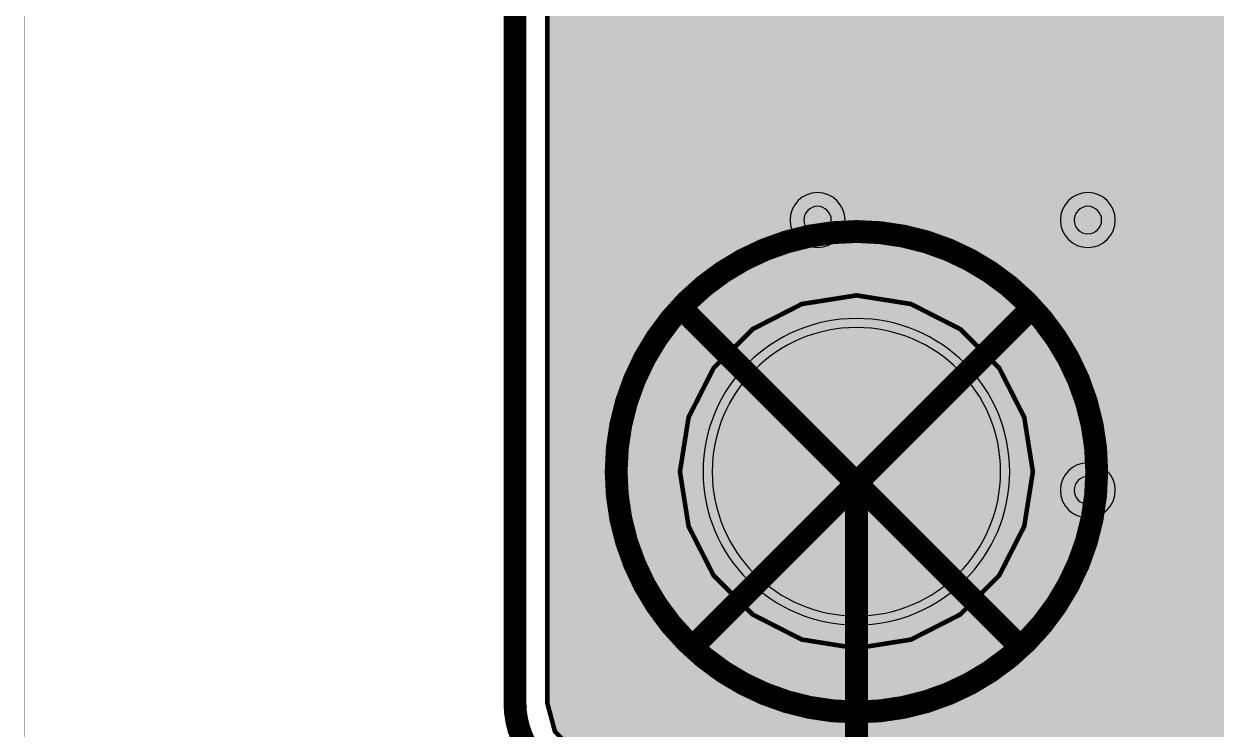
# Model space of a CAD drawing. Header units: millimetres. Extents: x -9 to 147, y 43 to 89.
# Drawn here: x -9.03 to 4.2, y 57.96 to 65.79 of the extents above; entities that cross this region are included whole.
import ezdxf

# ---------------------------------------------------------------- set-up
doc = ezdxf.new("R2010")
doc.units = ezdxf.units.MM
doc.header["$MEASUREMENT"] = 0
for name, color, linetype, true_color in [('Board-Outline-Layer', 7, 'Continuous', 0xff00ff), ('Bottom-Layer', 7, 'Continuous', 0x0000ff), ('Bottom-Paste-Mask-Layer', 7, 'Continuous', 0x800000), ('Bottom-Solder-Mask-Layer', 7, 'Continuous', 0xaa00ff), ('Document-Layer', 7, 'Continuous', 0xffffff), ('Hole-Layer', 7, 'Continuous', 0x222222), ('Multi-Layer', 7, 'Continuous', 0xc0c0c0), ('Top-Layer', 7, 'Continuous', 0xff0000), ('Top-Paste-Mask-Layer', 7, 'Continuous', 0x808080), ('Top-Silkscreen-Layer', 7, 'Continuous', 0xffcc00), ('Top-Solder-Mask-Layer', 7, 'Continuous', 0x800080)]:
    doc.layers.add(name, color=color, linetype=linetype, true_color=true_color)

msp = doc.modelspace()

# ---------------------------------------------------------------- hatches: boundary and pattern name
at = {"layer": 'Bottom-Layer'}
for points in [[(-3.221, 58.25), (-3.221, 73.351), (-3.182, 73.344), (-3.142, 73.342), (-1.864, 73.342), (-1.83, 73.125), (-1.726, 72.931), (-1.801, 72.816), (-1.827, 72.682), (-1.827, 71.818), (-1.779, 71.639), (-1.648, 71.508), (-1.469, 71.46), (-0.662, 71.46), (-0.437, 71.539), (-0.312, 71.743), (-0.187, 71.539), (0.038, 71.46), (0.424, 71.46), (0.514, 71.447), (0.597, 71.409), (2.153, 69.853), (2.31, 69.748), (2.496, 69.711), (45.113, 69.711), (45.107, 69.658), (45.105, 69.606), (45.105, 67.792), (45.199, 67.457), (45.452, 67.219), (45.47, 67.21), (45.488, 67.202), (45.519, 67.188), (45.548, 67.177), (45.577, 67.169), (45.634, 67.155), (45.67, 67.149), (45.705, 67.146), (45.757, 67.144), (45.776, 67.144), (45.794, 67.145), (45.799, 67.145), (46.621, 66.323), (46.778, 66.218), (46.964, 66.181), (52.489, 66.181), (47.074, 60.765), (47.07, 60.765), (47.052, 60.766), (47.034, 60.766), (46.982, 60.765), (46.947, 60.762), (46.912, 60.756), (46.855, 60.743), (46.825, 60.735), (46.797, 60.725), (46.765, 60.711), (46.747, 60.703), (46.73, 60.694), (46.503, 60.504), (46.385, 60.232), (46.331, 60.398), (46.235, 60.543), (46.235, 63.545), (46.198, 63.731), (46.093, 63.888), (43.889, 66.092), (43.732, 66.197), (43.546, 66.234), (30.504, 66.234), (30.48, 66.253), (30.216, 66.39), (29.92, 66.399), (29.649, 66.277), (29.619, 66.256), (29.614, 66.253), (28.5, 66.253), (28.476, 66.272), (28.21, 66.41), (27.911, 66.417), (27.639, 66.292), (27.45, 66.06), (27.382, 65.768), (27.45, 65.476), (27.639, 65.244), (27.911, 65.119), (28.21, 65.126), (28.476, 65.264), (28.5, 65.283), (29.575, 65.283), (29.59, 65.27), (29.87, 65.11), (30.191, 65.101), (30.48, 65.244), (30.504, 65.263), (43.345, 65.263), (45.265, 63.344), (45.265, 60.543), (45.146, 60.345), (45.105, 60.118), (45.105, 58.304), (45.106, 58.261), (45.11, 58.218), (34.575, 58.218), (30.449, 62.344), (30.446, 62.375), (30.355, 62.661), (30.148, 62.877), (29.868, 62.981), (29.57, 62.95), (29.316, 62.792), (29.157, 62.538), (29.127, 62.24), (29.23, 61.959), (29.447, 61.752), (29.732, 61.662), (29.763, 61.658), (33.813, 57.608), (-2.579, 57.608), (-2.9, 57.694), (-3.135, 57.929)], [(-1.748, 60.814), (-1.652, 60.208), (-1.374, 59.662), (-0.94, 59.229), (-0.395, 58.951), (0.211, 58.855), (0.816, 58.951), (1.362, 59.229), (1.795, 59.662), (2.073, 60.208), (2.169, 60.814), (2.073, 61.419), (1.795, 61.965), (1.362, 62.398), (0.816, 62.676), (0.211, 62.772), (-0.395, 62.676), (-0.94, 62.398), (-1.374, 61.965), (-1.652, 61.419)], [(-1.39, 60.814, 1), (1.811, 60.814, 1)]]:
    msp.add_hatch(color=256, dxfattribs=at).paths.add_polyline_path(points)
at = {"layer": 'Bottom-Paste-Mask-Layer'}
msp.add_hatch(color=256, dxfattribs=at).paths.add_polyline_path([(-1.39, 60.814, 1), (1.811, 60.814, 1)])
at = {"layer": 'Bottom-Solder-Mask-Layer'}
msp.add_hatch(color=256, dxfattribs=at).paths.add_polyline_path([(-1.491, 60.814, 1), (1.912, 60.814, 1)])
at = {"layer": 'Hole-Layer'}
msp.add_hatch(color=256, dxfattribs=at).paths.add_polyline_path([(-1.39, 60.814, 1), (1.811, 60.814, 1)])
at = {"layer": 'Multi-Layer'}
msp.add_hatch(color=256, dxfattribs=at).paths.add_polyline_path([(-1.39, 60.814, 1), (1.811, 60.814, 1)])
msp.add_hatch(color=256, dxfattribs=at).paths.add_polyline_path([(-1.39, 60.814, 1), (1.811, 60.814, 1)])
msp.add_hatch(color=256, dxfattribs=at).paths.add_polyline_path([(-1.39, 60.814, 1), (1.811, 60.814, 1)])
at = {"layer": 'Top-Layer'}
for points in [[(137, 57.608), (104.399, 57.608), (108.8, 62.009), (108.808, 62.016), (108.813, 62.019), (108.829, 62.027), (108.852, 62.035), (108.879, 62.042), (108.908, 62.048), (108.936, 62.051), (108.968, 62.053), (109.252, 62.125), (109.475, 62.315), (109.591, 62.584), (109.747, 62.265), (110.048, 62.078), (110.403, 62.078), (110.704, 62.265), (110.861, 62.584), (110.991, 62.296), (111.241, 62.105), (111.553, 62.055), (111.851, 62.159), (112.064, 62.392), (112.141, 62.698), (112.141, 64.162), (112.079, 64.438), (111.904, 64.661), (111.652, 64.788), (111.369, 64.794), (111.361, 64.793), (111.358, 64.793), (111.343, 64.796), (111.321, 64.802), (111.299, 64.81), (111.281, 64.819), (111.271, 64.825), (111.262, 64.833), (110.009, 66.086), (110.009, 66.097), (109.952, 66.381), (109.779, 66.613), (109.524, 66.751), (109.235, 66.766), (108.967, 66.656), (108.771, 66.443), (108.685, 66.166), (108.725, 65.879), (106.847, 67.757), (106.979, 67.923), (107.051, 68.122), (107.207, 67.804), (107.508, 67.616), (107.863, 67.616), (108.164, 67.804), (108.321, 68.122), (108.477, 67.804), (108.778, 67.616), (109.133, 67.616), (109.434, 67.804), (109.591, 68.122), (109.747, 67.804), (110.048, 67.616), (110.403, 67.616), (110.704, 67.804), (110.861, 68.122), (110.991, 67.835), (111.241, 67.643), (111.553, 67.594), (111.851, 67.697), (112.064, 67.93), (112.141, 68.236), (112.141, 68.917), (112.141, 68.92), (112.153, 68.935), (112.172, 68.957), (112.238, 69.024), (113.048, 69.834), (133.65, 69.834), (133.836, 69.871), (133.993, 69.976), (134.562, 70.545), (134.644, 70.583), (134.734, 70.596), (135.12, 70.596), (135.299, 70.644), (135.431, 70.775), (135.478, 70.954), (135.478, 71.761), (135.399, 71.986), (135.196, 72.111), (135.399, 72.236), (135.478, 72.461), (135.478, 73.268), (135.443, 73.423), (135.343, 73.548), (135.42, 73.664), (135.447, 73.801), (135.447, 74.601), (135.399, 74.78), (135.268, 74.911), (135.088, 74.959), (134.288, 74.959), (134.287, 74.959), (134.286, 74.959), (134.289, 75), (134.294, 75.041), (135.088, 75.041), (135.267, 75.089), (135.398, 75.221), (135.446, 75.4), (135.446, 76.2), (135.398, 76.379), (135.267, 76.51), (135.088, 76.558), (134.288, 76.558), (134.069, 76.483), (133.942, 76.29), (133.925, 76.286), (133.907, 76.285), (126.469, 76.285), (126.452, 76.286), (126.435, 76.29), (126.307, 76.483), (126.088, 76.558), (125.288, 76.558), (125.069, 76.483), (124.942, 76.29), (124.925, 76.286), (124.907, 76.285), (117.469, 76.285), (117.452, 76.286), (117.435, 76.29), (117.307, 76.483), (117.088, 76.558), (116.288, 76.558), (116.069, 76.483), (115.942, 76.29), (115.925, 76.286), (115.907, 76.285), (108.469, 76.285), (108.452, 76.286), (108.435, 76.29), (108.307, 76.483), (108.088, 76.558), (107.288, 76.558), (107.069, 76.483), (106.942, 76.29), (106.925, 76.286), (106.907, 76.285), (99.469, 76.285), (99.452, 76.286), (99.435, 76.29), (99.307, 76.483), (99.088, 76.558), (98.288, 76.558), (98.069, 76.483), (97.942, 76.29), (97.925, 76.286), (97.907, 76.285), (90.469, 76.285), (90.452, 76.286), (90.435, 76.29), (90.307, 76.483), (90.088, 76.558), (89.288, 76.558), (89.069, 76.483), (88.942, 76.29), (88.925, 76.286), (88.907, 76.285), (81.469, 76.285), (81.452, 76.286), (81.435, 76.29), (81.307, 76.483), (81.088, 76.558), (80.288, 76.558), (80.069, 76.483), (79.942, 76.29), (79.925, 76.286), (79.907, 76.285), (72.469, 76.285), (72.452, 76.286), (72.435, 76.29), (72.307, 76.483), (72.088, 76.558), (71.288, 76.558), (71.069, 76.483), (70.942, 76.29), (70.924, 76.286), (70.907, 76.285), (63.469, 76.285), (63.452, 76.286), (63.435, 76.29), (63.307, 76.483), (63.088, 76.558), (62.288, 76.558), (62.069, 76.483), (61.941, 76.29), (61.924, 76.286), (61.907, 76.285), (54.469, 76.285), (54.452, 76.286), (54.435, 76.29), (54.307, 76.483), (54.088, 76.558), (53.288, 76.558), (53.069, 76.483), (52.941, 76.29), (52.924, 76.286), (52.907, 76.285), (45.469, 76.285), (45.452, 76.286), (45.435, 76.29), (45.307, 76.483), (45.088, 76.558), (44.288, 76.558), (44.069, 76.483), (43.941, 76.29), (43.924, 76.286), (43.907, 76.285), (36.469, 76.285), (36.452, 76.286), (36.435, 76.29), (36.307, 76.483), (36.088, 76.558), (35.288, 76.558), (35.069, 76.483), (34.941, 76.29), (34.924, 76.286), (34.907, 76.285), (27.469, 76.285), (27.452, 76.286), (27.435, 76.29), (27.307, 76.483), (27.088, 76.558), (26.288, 76.558), (26.069, 76.483), (25.941, 76.29), (25.924, 76.286), (25.907, 76.285), (18.469, 76.285), (18.452, 76.286), (18.435, 76.29), (18.307, 76.483), (18.088, 76.558), (17.288, 76.558), (17.069, 76.483), (16.941, 76.29), (16.924, 76.286), (16.907, 76.285), (9.469, 76.285), (9.452, 76.286), (9.435, 76.29), (9.307, 76.483), (9.088, 76.558), (8.288, 76.558), (8.069, 76.483), (7.941, 76.29), (7.924, 76.286), (7.907, 76.285), (0.469, 76.285), (0.452, 76.286), (0.435, 76.29), (0.307, 76.483), (0.088, 76.558), (-0.712, 76.558), (-0.891, 76.51), (-1.022, 76.379), (-1.07, 76.2), (-1.07, 75.849), (-1.083, 75.759), (-1.121, 75.676), (-1.544, 75.254), (-1.649, 75.096), (-1.686, 74.911), (-1.686, 73.791), (-1.705, 73.767), (-1.834, 73.533), (-1.861, 73.268), (-1.781, 73.014), (-1.607, 72.812), (-1.368, 72.694), (-1.102, 72.68), (-1.102, 72.461), (-1.023, 72.236), (-0.819, 72.111), (-1.023, 71.986), (-1.102, 71.761), (-1.102, 70.954), (-1.054, 70.775), (-0.923, 70.644), (-0.744, 70.596), (-0.358, 70.596), (-0.268, 70.583), (-0.185, 70.545), (4.351, 66.009), (4.508, 65.904), (4.694, 65.867), (25.298, 65.867), (24.286, 64.855), (24.276, 64.846), (24.271, 64.843), (24.258, 64.836), (24.237, 64.829), (24.21, 64.821), (24.181, 64.815), (24.093, 64.803), (23.832, 64.717), (23.631, 64.53), (23.526, 64.276), (23.396, 64.563), (23.146, 64.755), (22.834, 64.804), (22.536, 64.701), (22.323, 64.468), (22.246, 64.162), (22.246, 62.698), (22.308, 62.423), (22.481, 62.2), (22.732, 62.073), (23.014, 62.064), (23.022, 62.065), (23.025, 62.065), (23.042, 62.063), (23.064, 62.057), (23.087, 62.048), (23.105, 62.039), (23.114, 62.033), (23.123, 62.026), (27.541, 57.608), (-2.579, 57.608), (-2.9, 57.694), (-3.135, 57.929), (-3.221, 58.25), (-3.221, 76.25), (-3.135, 76.571), (-2.9, 76.806), (-2.579, 76.892), (137, 76.892), (137.321, 76.806), (137.556, 76.571), (137.642, 76.25), (137.642, 58.25), (137.556, 57.929), (137.321, 57.694)], [(-1.748, 60.814), (-1.652, 60.208), (-1.374, 59.662), (-0.94, 59.229), (-0.395, 58.951), (0.211, 58.855), (0.816, 58.951), (1.362, 59.229), (1.795, 59.662), (2.073, 60.208), (2.169, 60.814), (2.073, 61.419), (1.795, 61.965), (1.362, 62.398), (0.816, 62.676), (0.211, 62.772), (-0.395, 62.676), (-0.94, 62.398), (-1.374, 61.965), (-1.652, 61.419)], [(-1.39, 60.814, 1), (1.811, 60.814, 1)]]:
    msp.add_hatch(color=256, dxfattribs=at).paths.add_polyline_path(points)
at = {"layer": 'Top-Paste-Mask-Layer'}
msp.add_hatch(color=256, dxfattribs=at).paths.add_polyline_path([(-1.39, 60.814, 1), (1.811, 60.814, 1)])
at = {"layer": 'Top-Solder-Mask-Layer'}
msp.add_hatch(color=256, dxfattribs=at).paths.add_polyline_path([(-1.491, 60.814, 1), (1.912, 60.814, 1)])

# ---------------------------------------------------------------- linework, layer by layer
at = {"layer": 'Board-Outline-Layer', "const_width": 0.254}
msp.add_lwpolyline([(-3.579, 58.25), (-3.579, 76.25, -0.414), (-2.579, 77.25), (137, 77.25, -0.414), (138, 76.25), (138, 58.25, -0.414), (137, 57.25), (-2.579, 57.25, -0.414)], format="xyb", close=True, dxfattribs=at)
at = {"layer": 'Bottom-Layer'}
for points, const_width in [([(-9.027, 46.513), (-9.027, 88.537), (146.78, 88.537), (146.78, 46.513)], 0.00508), ([(-1.748, 60.814), (-1.652, 60.208), (-1.374, 59.662), (-0.94, 59.229), (-0.395, 58.951), (0.211, 58.855), (0.816, 58.951), (1.362, 59.229), (1.795, 59.662), (2.073, 60.208), (2.169, 60.814), (2.073, 61.419), (1.795, 61.965), (1.362, 62.398), (0.816, 62.676), (0.211, 62.772), (-0.395, 62.676), (-0.94, 62.398), (-1.374, 61.965), (-1.652, 61.419)], 0.0508)]:
    msp.add_lwpolyline(points, close=True, dxfattribs=dict(at, const_width=const_width))
at = {"layer": 'Bottom-Layer', "const_width": 0.0508}
msp.add_lwpolyline([(-3.135, 57.929), (-3.221, 58.25), (-3.221, 73.351)], dxfattribs=at)
at = {"layer": 'Bottom-Layer'}
msp.add_lwpolyline([(-1.39, 60.814, 1), (1.811, 60.814, 1)], format="xyb", close=True, dxfattribs=at)
at = {"layer": 'Bottom-Paste-Mask-Layer'}
msp.add_lwpolyline([(-1.39, 60.814, 1), (1.811, 60.814, 1)], format="xyb", close=True, dxfattribs=at)
at = {"layer": 'Bottom-Solder-Mask-Layer'}
msp.add_lwpolyline([(-1.491, 60.814, 1), (1.912, 60.814, 1)], format="xyb", close=True, dxfattribs=at)
at = {"layer": 'Document-Layer', "const_width": 0.254}
msp.add_lwpolyline([(0.211, 60.814), (0.211, 42.698)], dxfattribs=at)
at = {"layer": 'Hole-Layer'}
for points in [[(-0.373, 63.608, 1), (-0.068, 63.608, 1)], [(-1.39, 60.814, 1), (1.811, 60.814, 1)]]:
    msp.add_lwpolyline(points, format="xyb", close=True, dxfattribs=at)
for points in [[(2.627, 63.608, 1), (2.932, 63.608), (2.932, 63.608, 1), (2.627, 63.608)], [(2.627, 60.608, 1), (2.932, 60.608), (2.932, 60.608, 1), (2.627, 60.608)]]:
    msp.add_lwpolyline(points, format="xyb", dxfattribs=at)
at = {"layer": 'Multi-Layer'}
for points in [[(-0.526, 63.608, 1), (0.084, 63.608, 1)], [(-1.39, 60.814, 1), (1.811, 60.814, 1)], [(-1.39, 60.814, 1), (1.811, 60.814, 1)], [(-1.39, 60.814, 1), (1.811, 60.814, 1)]]:
    msp.add_lwpolyline(points, format="xyb", close=True, dxfattribs=at)
for points in [[(2.474, 63.608, 1), (3.084, 63.608), (3.084, 63.608, 1), (2.474, 63.608)], [(2.474, 60.608, 1), (3.084, 60.608), (3.084, 60.608, 1), (2.474, 60.608)]]:
    msp.add_lwpolyline(points, format="xyb", dxfattribs=at)
at = {"layer": 'Top-Layer'}
for points, const_width in [([(-9.027, 46.513), (-9.027, 88.537), (146.78, 88.537), (146.78, 46.513)], 0.00508), ([(-1.748, 60.814), (-1.652, 60.208), (-1.374, 59.662), (-0.94, 59.229), (-0.395, 58.951), (0.211, 58.855), (0.816, 58.951), (1.362, 59.229), (1.795, 59.662), (2.073, 60.208), (2.169, 60.814), (2.073, 61.419), (1.795, 61.965), (1.362, 62.398), (0.816, 62.676), (0.211, 62.772), (-0.395, 62.676), (-0.94, 62.398), (-1.374, 61.965), (-1.652, 61.419)], 0.0508)]:
    msp.add_lwpolyline(points, close=True, dxfattribs=dict(at, const_width=const_width))
at = {"layer": 'Top-Layer', "const_width": 0.0508}
msp.add_lwpolyline([(27.541, 57.608), (-2.579, 57.608), (-2.9, 57.694), (-3.135, 57.929), (-3.221, 58.25), (-3.221, 76.25), (-3.135, 76.571), (-2.9, 76.806), (-2.579, 76.892), (137, 76.892)], dxfattribs=at)
at = {"layer": 'Top-Layer'}
msp.add_lwpolyline([(-1.39, 60.814, 1), (1.811, 60.814, 1)], format="xyb", close=True, dxfattribs=at)
at = {"layer": 'Top-Paste-Mask-Layer'}
msp.add_lwpolyline([(-1.39, 60.814, 1), (1.811, 60.814, 1)], format="xyb", close=True, dxfattribs=at)
at = {"layer": 'Top-Silkscreen-Layer', "const_width": 0.254}
msp.add_lwpolyline([(-2.456, 60.814, 1), (2.878, 60.814, 1)], format="xyb", close=True, dxfattribs=at)
msp.add_lwpolyline([(-2.456, 60.814, 1), (2.878, 60.814, 1)], format="xyb", close=True, dxfattribs=at)
for points in [[(-1.694, 62.592), (1.989, 58.908)], [(-1.694, 62.592), (1.989, 58.908)], [(2.116, 62.592), (-1.567, 58.908)], [(2.116, 62.592), (-1.567, 58.908)]]:
    msp.add_lwpolyline(points, dxfattribs=at)
at = {"layer": 'Top-Solder-Mask-Layer'}
msp.add_lwpolyline([(-1.491, 60.814, 1), (1.912, 60.814, 1)], format="xyb", close=True, dxfattribs=at)

doc.saveas('drawing.dxf')
